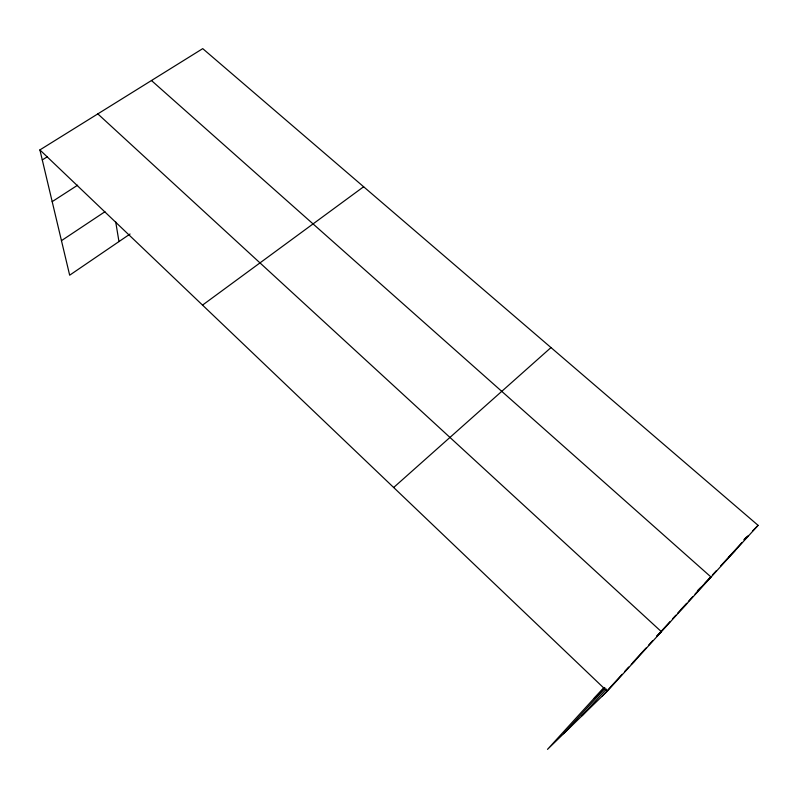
<?xml version="1.0" encoding="UTF-8"?>
<svg xmlns="http://www.w3.org/2000/svg" width="798" height="798" viewBox="0 0 798 798"><rect width="100%" height="100%" fill="white"/><g stroke="black" fill="none" stroke-linecap="round" stroke-linejoin="round"><path stroke-width="1.2" d="M603.996 687.457L547.498 749.362L607.218 691.287L758.1 525.353L202.732 48.638L39.9 149.914L69.665 275.19L130.064 234.013M563.587 733.711L604.944 688.355M582.111 715.706L606.36 689.083M602.31 696.065L622.081 674.33M624.555 671.607L628.664 667.078M632.794 662.549L646.001 648.026M648.475 645.303L652.604 640.764M656.734 636.225L670.031 621.612M672.515 618.869L675.846 615.218M677.502 613.393L686.679 603.308M688.355 601.463L692.534 596.864M695.038 594.111L709.961 577.712M712.405 575.019L716.474 570.55M720.544 566.071L741.811 542.69M744.275 539.977L748.384 535.468M743.975 539.628L746.539 537.034M752.474 531.039L758.1 525.353M728.684 557.124L734.898 550.869M697.442 590.72L700.834 587.328M705.073 583.079L711.068 577.074L151.46 80.528M680.824 609.742L686.579 604.006M594.261 698.11L604.804 687.686M656.684 636.365L661.402 631.697L97.815 113.895M631.228 664.475L634.709 661.053M393.663 487.498L550.989 347.569M202.532 305.105L363.639 186.752M61.456 240.657L104.947 211.729M52.189 201.635L77.635 185.186M42.274 159.929L47.451 156.687M39.9 149.914L607.218 691.287M115.71 221.914L118.972 241.585"/></g></svg>
